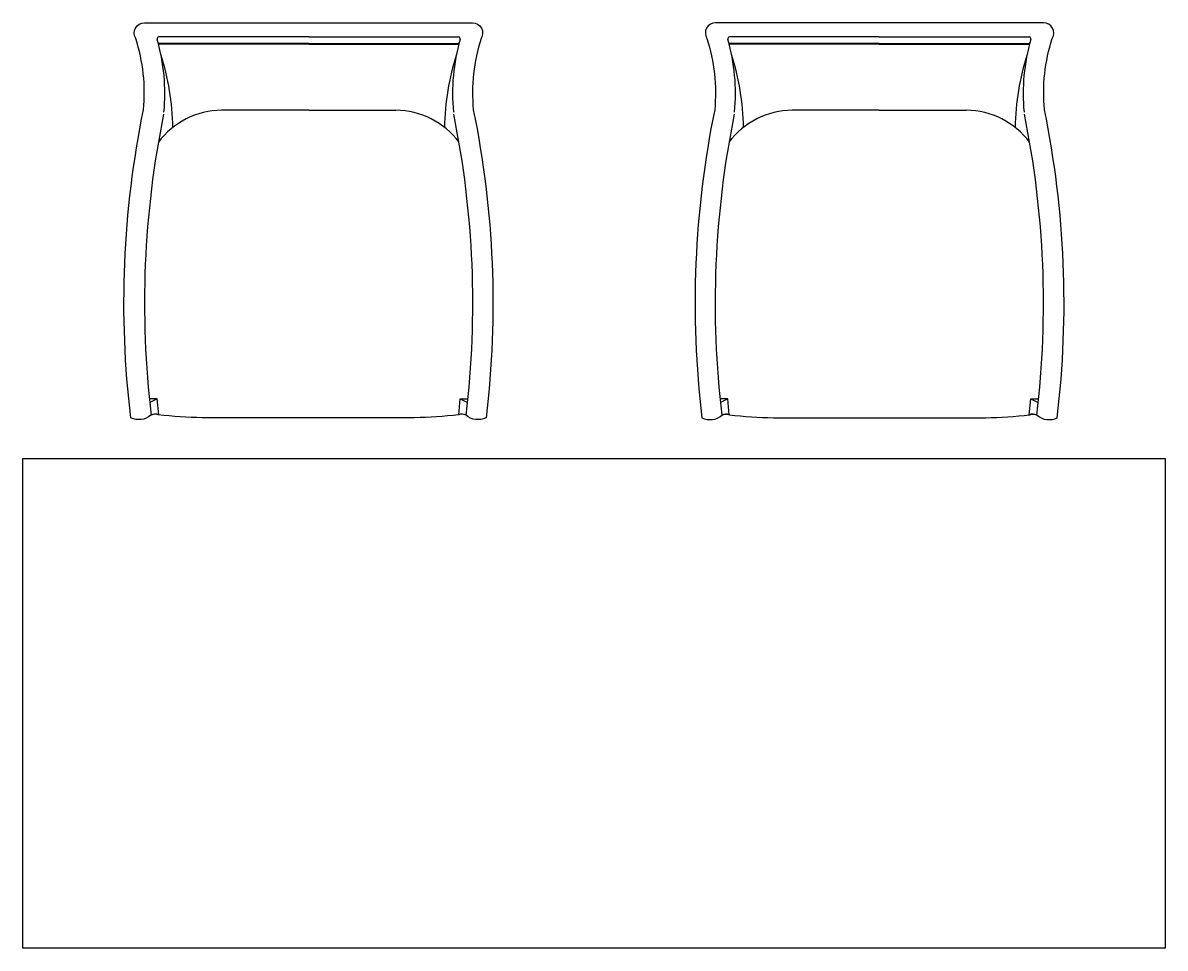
# Model space of a CAD drawing. Header units: metres. Extents: x -353 to 1688, y -477 to 135.
# Drawn here: x 61.252 to 62.652, y -226.094 to -224.961 of the extents above; entities that cross this region are included whole.
import ezdxf

# ---------------------------------------------------------------- set-up
doc = ezdxf.new("R2010")
doc.units = ezdxf.units.M
doc.header["$MEASUREMENT"] = 0
doc.layers.add('ID-LOOSE2', color=8, linetype='Continuous')

msp = doc.modelspace()

# ---------------------------------------------------------------- linework, layer by layer
at = {"layer": 'ID-LOOSE2', "linetype": 'Continuous'}
for p, q in [((61.60229, -224.97758), (61.41854, -224.97758)), ((61.60229, -224.97758), (61.78603, -224.97758)), ((62.30166, -224.97758), (62.11791, -224.97758)), ((62.30166, -224.97758), (62.4854, -224.97758)), ((61.60229, -224.98577), (61.41887, -224.98577)), ((61.60229, -224.98659), (61.41887, -224.98659)), ((61.60229, -224.98577), (61.78571, -224.98577)), ((61.60229, -224.98659), (61.78571, -224.98659)), ((62.30166, -224.98577), (62.11823, -224.98577)), ((62.30166, -224.98659), (62.11823, -224.98659)), ((62.30166, -224.98577), (62.48508, -224.98577)), ((62.30166, -224.98659), (62.48508, -224.98659)), ((61.60229, -225.06765), (61.4955, -225.06765)), ((61.60229, -225.06765), (61.70907, -225.06765)), ((62.30166, -225.06765), (62.19487, -225.06765)), ((62.30166, -225.06765), (62.40844, -225.06765)), ((61.41668, -225.42132), (61.40708, -225.42132)), ((61.41668, -225.42132), (61.40753, -225.42564)), ((61.41844, -225.44072), (61.41668, -225.42132)), ((61.78613, -225.44072), (61.7879, -225.42132)), ((61.7879, -225.42132), (61.79749, -225.42132)), ((61.7879, -225.42132), (61.79704, -225.42564)), ((62.11605, -225.42132), (62.10645, -225.42132)), ((62.11605, -225.42132), (62.1069, -225.42564)), ((62.11781, -225.44072), (62.11605, -225.42132)), ((62.4855, -225.44072), (62.48727, -225.42132)), ((62.48727, -225.42132), (62.49641, -225.42564)), ((62.48727, -225.42132), (62.49686, -225.42132)), ((61.25197, -225.4943), (62.65197, -225.4943)), ((61.25197, -226.0943), (61.25197, -225.4943)), ((62.65197, -225.4943), (62.65197, -226.0943)), ((62.65197, -226.0943), (61.25197, -226.0943))]:
    msp.add_line(p, q, dxfattribs=at)
for points in [[(61.81366, -224.97969, 0.1025232), (61.80408, -225.06707, -0.0804606), (61.81965, -225.4443, -0.3022999), (61.79523, -225.44138, 0.1979323), (61.78608, -225.44071, -0.028193), (61.73202, -225.4443), (61.60197, -225.4443), (61.47193, -225.4443, -0.028193), (61.41786, -225.44071, 0.1979323), (61.40872, -225.44138, -0.3022999), (61.38429, -225.4443, -0.0804606), (61.39986, -225.06707, 0.1025232), (61.39028, -224.97969, -0.5871113), (61.40106, -224.9605), (61.80288, -224.9605, -0.5871113)], [(62.09028, -224.97969, -0.1025232), (62.09986, -225.06707, 0.0804606), (62.08429, -225.4443, 0.3022999), (62.10872, -225.44138, -0.1979323), (62.11786, -225.44071, 0.028193), (62.17193, -225.4443), (62.30197, -225.4443), (62.43202, -225.4443, 0.028193), (62.48608, -225.44071, -0.1979323), (62.49523, -225.44138, 0.3022999), (62.51965, -225.4443, 0.0804606), (62.50408, -225.06707, -0.1025232), (62.51366, -224.97969, 0.5871113), (62.50288, -224.9605), (62.10106, -224.9605, 0.5871113)]]:
    msp.add_lwpolyline(points, format="xyb", close=True, dxfattribs=at)
for centre, radius, start, end in [((61.41898, -224.97996), 0.00242, 100.34496, 201.37417), ((61.7856, -224.97996), 0.00242, 338.62583, 79.65504), ((62.11835, -224.97996), 0.00242, 100.34496, 201.37417), ((62.48497, -224.97996), 0.00242, 338.62583, 79.65504), ((61.18515, -225.04708), 0.24087, 354.55133, 15.96258), ((61.4189, -224.98649), 0.000725, 87.37617, 197.52085), ((61.41873, -224.987), 0.000433, 71.7715, 189.22024), ((62.01943, -225.04708), 0.24087, 164.03742, 185.44867), ((61.78568, -224.98649), 0.000725, 342.47915, 92.62383), ((61.78584, -224.987), 0.000433, 350.77976, 108.2285), ((61.88451, -225.04708), 0.24087, 354.55133, 15.96258), ((62.11827, -224.98649), 0.000725, 87.37617, 197.52085), ((62.1181, -224.987), 0.000433, 71.7715, 189.22024), ((62.7188, -225.04708), 0.24087, 164.03742, 185.44867), ((62.48504, -224.98649), 0.000725, 342.47915, 92.62383), ((62.48521, -224.987), 0.000433, 350.77976, 108.2285), ((61.11869, -225.09497), 0.31732, 1.15909, 17.56409), ((62.08589, -225.09497), 0.31732, 162.43591, 178.84091), ((61.81806, -225.09497), 0.31732, 1.15909, 17.56409), ((62.78526, -225.09497), 0.31732, 162.43591, 178.84091), ((62.55551, -225.30397), 1.15441, 168.43567, 186.83625), ((61.49638, -225.16548), 0.09783, 90.51639, 143.19267), ((61.70819, -225.16548), 0.09783, 36.80733, 89.48361), ((60.64906, -225.30397), 1.15441, 353.16375, 11.56433), ((63.25488, -225.30397), 1.15441, 168.43567, 186.83625), ((62.19575, -225.16548), 0.09783, 90.51639, 143.19267), ((62.40756, -225.16548), 0.09783, 36.80733, 89.48361), ((61.34843, -225.30397), 1.15441, 353.16375, 11.56433), ((61.41468, -225.45213), 0.01202, 71.75361, 116.5375), ((61.7899, -225.45213), 0.01202, 63.4625, 108.24639), ((62.11405, -225.45213), 0.01202, 71.75361, 116.5375), ((62.48926, -225.45213), 0.01202, 63.4625, 108.24639)]:
    msp.add_arc(centre, radius, start, end, dxfattribs=at)

doc.saveas('drawing.dxf')
